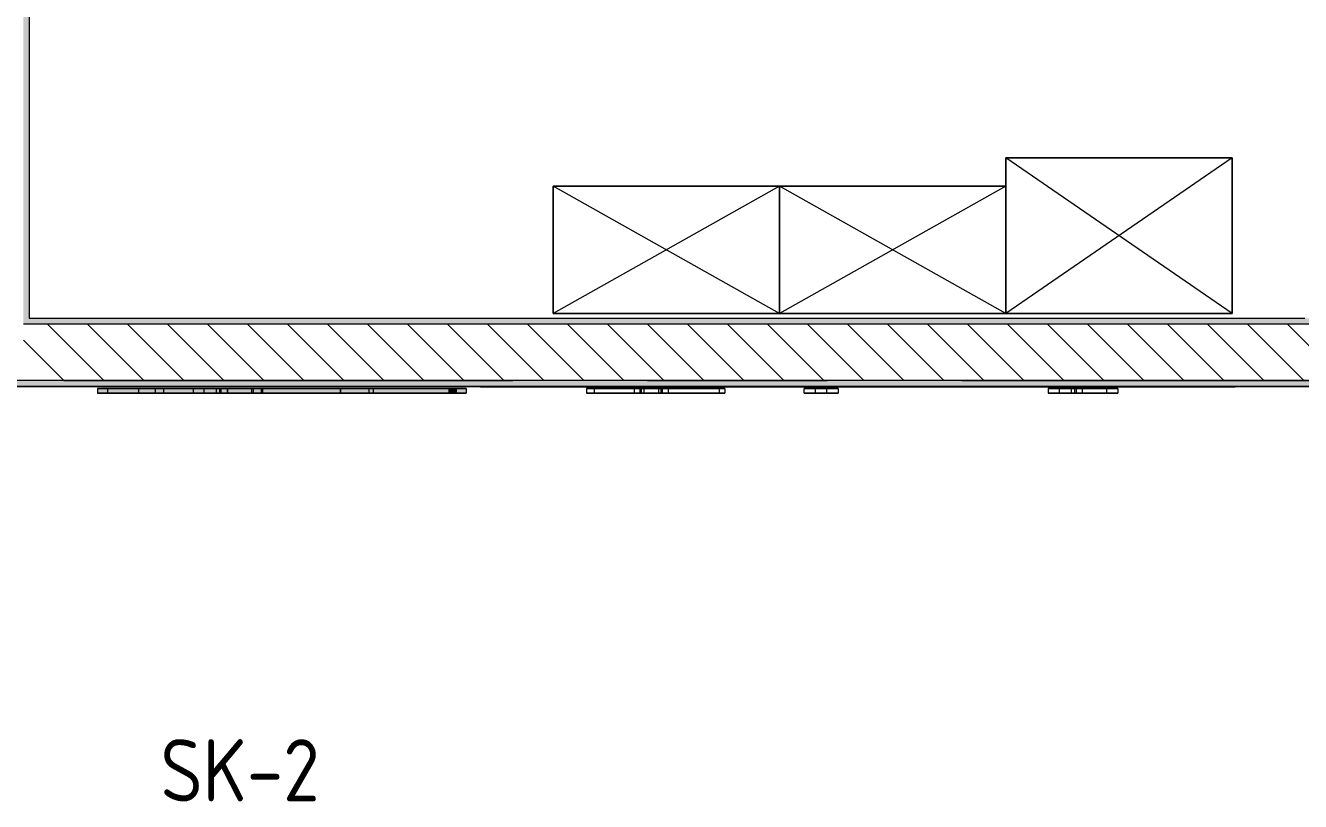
# Model space of a CAD drawing. Header units: millimetres. Extents: x 81382 to 274764, y -8553 to 29000.
# Drawn here: x 111057 to 115565, y 11913 to 14654 of the extents above; entities that cross this region are included whole.
import ezdxf

# ---------------------------------------------------------------- set-up
doc = ezdxf.new("R2010")
doc.units = ezdxf.units.MM
doc.linetypes.add('Осевая', pattern=[3175, 635, -476.25, 1587.5, -476.25])
for name, color, linetype, lineweight in [('A-WALL', 7, 'Continuous', 9), ('E-ELEC-FIXT-IDEN', 7, 'Continuous', 9), ('I-WALL', 7, 'Continuous', 9), ('Оси-2', 7, 'Осевая', 9)]:
    doc.layers.add(name, color=color, linetype=linetype, lineweight=lineweight)
for name, color, linetype, lineweight, true_color in [('A-WALL-1', 7, 'Continuous', 9, 0x3c3c3c), ('A-WALL-FNSH-1', 7, 'Continuous', 9, 0x3c3c3c), ('I-FURN-1', 7, 'Continuous', 9, 0xf0f0f0)]:
    doc.layers.add(name, color=color, linetype=linetype, lineweight=lineweight, true_color=true_color)
doc.layers.add('I-FURN-4', color=7, linetype='Continuous', lineweight=9, transparency=1)
doc.styles.add('GOST Common_1', font='GOST_Common.ttf', dxfattribs={"width": 0.9, "height": 220})
pattern_1 = [(0, (0, 0), (121.92, 30.48), [10.058, -81.382, 10.058, -81.382, -487.68]), (0, (0, 0), (121.92, 30.48), [-182.88, 10.058, -172.822, 10.058, -81.382, -213.36]), (0, (0, 0), (121.92, 30.48), [-457.2, 10.058, -50.902, 10.058, -142.342]), (120, (45.72, 15.24), (-87.356454, 90.345817), [10.058, -81.382, 10.058, -81.382, -487.68]), (120, (45.72, 15.24), (-87.356454, 90.345817), [-182.88, 10.058, -172.822, 10.058, -81.382, -213.36]), (120, (45.72, 15.24), (-87.356454, 90.345817), [-457.2, 10.058, -50.902, 10.058, -142.342]), (240, (60.96, 76.2), (-34.563546, -120.825817), [10.058, -81.382, 10.058, -81.382, -487.68]), (240, (60.96, 76.2), (-34.563546, -120.825817), [-182.88, 10.058, -172.822, 10.058, -81.382, -213.36]), (240, (60.96, 76.2), (-34.563546, -120.825817), [-457.2, 10.058, -50.902, 10.058, -142.342])]

# ---------------------------------------------------------------- blocks, each defined once
blk = doc.blocks.new('Шкаф параметрический - 1_254-V107-План размещения напольных электротехнических лючков и розеток 3 этажа в осях 23-33')
at = {"layer": 'I-FURN-1'}
for p, q in [((0, 0), (800, 450)), ((0, 450), (800, 0)), ((800, 450), (0, 450)), ((0, 450), (0, 0)), ((0, 0), (0, 450)), ((0, 450), (800, 450)), ((800, 0), (800, 450)), ((800, 450), (800, 0)), ((0, 0), (800, 0)), ((800, 0), (0, 0))]:
    blk.add_line(p, q, dxfattribs=at)
blk = doc.blocks.new('Шкаф параметрический - 1_256-V108-План размещения напольных электротехнических лючков и розеток 3 этажа в осях 23-33')
at = {"layer": 'I-FURN-1'}
for p, q in [((0, 0), (800, 450)), ((0, 450), (800, 0)), ((800, 450), (0, 450)), ((0, 450), (0, 0)), ((0, 0), (0, 450)), ((0, 450), (800, 450)), ((800, 0), (800, 450)), ((800, 450), (800, 0)), ((0, 0), (800, 0)), ((800, 0), (0, 0))]:
    blk.add_line(p, q, dxfattribs=at)
blk = doc.blocks.new('Шкаф параметрический - 1_255-25532301-План размещения напольных электротехнических лючков и розеток 3 этажа в осях 23-33')
at = {"layer": 'I-FURN-1'}
for p, q in [((0, 0), (800, 550)), ((0, 550), (800, 0)), ((800, 550), (0, 550)), ((0, 550), (0, 0)), ((0, 0), (0, 550)), ((0, 550), (800, 550)), ((800, 0), (800, 550)), ((800, 550), (800, 100)), ((800, 100), (800, 0)), ((0, 0), (800, 0)), ((800, 0), (0, 0))]:
    blk.add_line(p, q, dxfattribs=at)
blk = doc.blocks.new('Дервево_ ствол_ декор 3 - Дервево_ ствол_ декор 3-30727125-План размещения напольных электротехнических лючков и розеток 3 этажа в осях 23-33')
at = {"layer": 'I-FURN-1'}
for p, q in [((-40.5, -8.3), (-229.4, -8.3)), ((-229.4, -8.3), (-202.6, -8.3)), ((-229.4, -8.3), (-229.4, -24.3)), ((-202.6, -24.3), (-229.4, -24.3)), ((-229.4, -24.3), (-40.5, -24.3)), ((-202.6, -8.3), (-35.6, -8.3)), ((-202.6, -8.3), (-202.6, -24.3)), ((-35.6, -24.3), (-202.6, -24.3)), ((-40.5, -8.3), (-60, -8.3)), ((-60, -8.3), (-40.5, -8.3)), ((-60, -24.3), (-60, -8.3)), ((-40.5, -24.3), (-60, -24.3)), ((-60, -24.3), (-40.5, -24.3)), ((0, -8.3), (-40.5, -8.3)), ((-40.5, -8.3), (-40.5, -24.3)), ((-40.5, -24.3), (0, -24.3)), ((-35.6, -8.3), (-25.1, -8.3)), ((-35.6, -8.3), (-35.6, -24.3)), ((-25.1, -24.3), (-35.6, -24.3)), ((-25.1, -8.3), (25, -8.3)), ((-25.1, -24.3), (-25.1, -8.3)), ((25, -24.3), (-25.1, -24.3)), ((38, -8.3), (0, -8.3)), ((0, -24.3), (38, -24.3)), ((25, -8.3), (33.1, -8.3)), ((25, -8.3), (25, -24.3)), ((33.1, -24.3), (25, -24.3)), ((33.1, -8.3), (241.5, -8.3)), ((33.1, -8.3), (33.1, -24.3)), ((241.5, -24.3), (33.1, -24.3)), ((60, -8.3), (38, -8.3)), ((260.4, -8.3), (38, -8.3)), ((38, -8.3), (60, -8.3)), ((38, -8.3), (38, -24.3)), ((60, -24.3), (38, -24.3)), ((38, -24.3), (260.4, -24.3)), ((38, -24.3), (60, -24.3)), ((60, -8.3), (60, -24.3)), ((241.5, -8.3), (260.4, -8.3)), ((241.5, -24.3), (241.5, -8.3)), ((260.4, -24.3), (241.5, -24.3)), ((260.4, -8.3), (260.4, -24.3))]:
    blk.add_line(p, q, dxfattribs=at)
blk = doc.blocks.new('Дервево_ ствол_ декор 4 - Дервево_ ствол_ декор 4-30727129-План размещения напольных электротехнических лючков и розеток 3 этажа в осях 23-33')
at = {"layer": 'I-FURN-1'}
for p, q in [((0, -8.3), (-60, -8.3)), ((-60, -8.3), (-40.5, -8.3)), ((-60, -24.3), (-60, -8.3)), ((-40.5, -24.3), (-60, -24.3)), ((-60, -24.3), (0, -24.3)), ((-40.5, -8.3), (-19.5, -8.3)), ((-19.5, -24.3), (-40.5, -24.3)), ((-19.5, -8.3), (19.5, -8.3)), ((-19.5, -24.3), (-19.5, -8.3)), ((19.5, -24.3), (-19.5, -24.3)), ((60, -8.3), (0, -8.3)), ((0, -24.3), (60, -24.3)), ((19.5, -8.3), (33.1, -8.3)), ((19.5, -8.3), (19.5, -24.3)), ((33.1, -24.3), (19.5, -24.3)), ((33.1, -8.3), (60, -8.3)), ((60, -24.3), (33.1, -24.3)), ((60, -8.3), (60, -24.3))]:
    blk.add_line(p, q, dxfattribs=at)
blk = doc.blocks.new('Дерево_ декор 2 - Дерево_ декор 2-30725407-План размещения напольных электротехнических лючков и розеток 3 этажа в осях 23-33')
at = {"layer": 'I-FURN-4'}
for points in [[(-398.1, -24.3), (-164.2, -24.3), (-164.2, -8.3), (-398.1, -8.3)], [(-269.8, -24.3), (-252.4, -24.3), (-252.4, -8.3), (-362.4, -8.3), (-362.4, -24.3), (-295.6, -24.3)], [(181.8, -24.3), (181.8, -8.3), (-194.3, -8.3), (-194.3, -24.3), (179.2, -24.3)], [(576.6, -24.3), (576.6, -8.3), (151.8, -8.3), (151.8, -24.3), (566, -24.3)], [(779.9, -24.3), (905.6, -24.3), (905.6, -8.3), (561.5, -8.3), (561.5, -24.3), (728.8, -24.3)], [(870.6, -24.3), (870.6, -8.3), (844.3, -8.3), (844.3, -24.3), (863.4, -24.3)]]:
    blk.add_hatch(color=256, dxfattribs=at).paths.add_polyline_path(points)
at = {"layer": 'I-FURN-1'}
for p, q in [((-398.3, -8.3), (-398.3, -24.3)), ((-252.4, -8.3), (-398.1, -8.3)), ((-398.1, -8.3), (-194.6, -8.3)), ((-398.1, -24.3), (-252.4, -24.3)), ((-194.6, -24.3), (-398.1, -24.3)), ((-363.3, -8.3), (-363.3, -24.3)), ((-363.3, -8.3), (-351.6, -8.3)), ((-351.6, -24.3), (-363.3, -24.3)), ((-360.9, -8.3), (-362.9, -8.3)), ((-362.9, -24.3), (-360.9, -24.3)), ((-352.9, -8.3), (-360.9, -8.3)), ((-360.9, -24.3), (-352.9, -24.3)), ((-347.4, -8.3), (-352.7, -8.3)), ((-352.7, -24.3), (-347.4, -24.3)), ((-351.5, -8.3), (-252.4, -8.3)), ((-252.4, -24.3), (-351.5, -24.3)), ((-322.2, -8.3), (-347.4, -8.3)), ((-347.4, -24.3), (-322.2, -24.3)), ((-286.3, -8.3), (-322.2, -8.3)), ((-322.2, -24.3), (-286.3, -24.3)), ((-253.2, -8.3), (-286.3, -8.3)), ((-286.3, -24.3), (-253.2, -24.3)), ((-194.6, -8.3), (-253.2, -8.3)), ((-253.2, -24.3), (-194.6, -24.3)), ((-252.4, -24.3), (-252.4, -8.3)), ((-194.7, -8.3), (-194.7, -24.3)), ((-194.6, -8.3), (-164.2, -8.3)), ((-187.8, -8.3), (-194.6, -8.3)), ((-194.6, -24.3), (-187.8, -24.3)), ((-164.2, -24.3), (-194.6, -24.3)), ((-164.2, -8.3), (-194.3, -8.3)), ((-194.3, -8.3), (181.8, -8.3)), ((-194.3, -24.3), (-164.2, -24.3)), ((181.8, -24.3), (-194.3, -24.3)), ((-164.8, -8.3), (-187.8, -8.3)), ((-187.8, -24.3), (-164.8, -24.3)), ((61.5, -8.3), (-164.8, -8.3)), ((-164.8, -24.3), (61.5, -24.3)), ((-164.2, -8.3), (-164.2, -24.3)), ((0, -8.3), (-60, -8.3)), ((-60, -8.3), (-21, -8.3)), ((-60, -8.3), (-60, -24.3)), ((-21, -24.3), (-60, -24.3)), ((-60, -24.3), (0, -24.3)), ((-21, -8.3), (20.9, -8.3)), ((-21, -24.3), (-21, -8.3)), ((20.9, -24.3), (-21, -24.3)), ((38, -8.3), (0, -8.3)), ((0, -24.3), (38, -24.3)), ((20.9, -8.3), (33.1, -8.3)), ((20.9, -8.3), (20.9, -24.3)), ((33.1, -24.3), (20.9, -24.3)), ((33.1, -8.3), (147.2, -8.3)), ((33.1, -8.3), (33.1, -24.3)), ((147.2, -24.3), (33.1, -24.3)), ((60, -8.3), (38, -8.3)), ((151.8, -8.3), (38, -8.3)), ((38, -8.3), (60, -8.3)), ((38, -8.3), (38, -24.3)), ((60, -24.3), (38, -24.3)), ((38, -24.3), (151.8, -24.3)), ((38, -24.3), (60, -24.3)), ((60, -8.3), (60, -24.3)), ((150.1, -8.3), (61.5, -8.3)), ((61.5, -9), (61.5, -24.3)), ((61.5, -24.3), (150.1, -24.3)), ((147.2, -8.3), (151.7, -8.3)), ((147.2, -24.3), (147.2, -8.3)), ((151.7, -24.3), (147.2, -24.3)), ((181.3, -8.3), (150.1, -8.3)), ((150.1, -24.3), (181.3, -24.3)), ((151.7, -8.3), (164.8, -8.3)), ((164.8, -24.3), (151.7, -24.3)), ((181.8, -8.3), (151.8, -8.3)), ((151.8, -8.3), (181.1, -8.3)), ((151.8, -8.3), (151.8, -24.3)), ((164.9, -8.3), (151.8, -8.3)), ((181.1, -24.3), (151.8, -24.3)), ((151.8, -24.3), (181.8, -24.3)), ((151.8, -24.3), (164.9, -24.3)), ((165.8, -8.3), (181.8, -8.3)), ((181.8, -8.3), (165.8, -8.3)), ((165.8, -24.3), (181.8, -24.3)), ((181.8, -24.3), (165.8, -24.3)), ((181.1, -8.3), (577.4, -8.3)), ((577.4, -24.3), (181.1, -24.3)), ((461.3, -8.3), (181.3, -8.3)), ((181.3, -24.3), (461.3, -24.3)), ((181.8, -8.3), (185.4, -8.3)), ((185.4, -8.3), (181.8, -8.3)), ((181.8, -24.3), (185.4, -24.3)), ((185.4, -24.3), (181.8, -24.3)), ((182.3, -24.3), (182.3, -8.3)), ((185.4, -8.3), (185.4, -24.3)), ((561.4, -8.3), (461.3, -8.3)), ((461.3, -8.3), (461.3, -24.3)), ((461.3, -24.3), (561.4, -24.3)), ((461.5, -24.3), (461.5, -8.3)), ((567.5, -8.3), (561.4, -8.3)), ((561.4, -24.3), (567.5, -24.3)), ((577.1, -8.3), (561.5, -8.3)), ((561.5, -8.3), (576.3, -8.3)), ((561.5, -8.3), (561.5, -24.3)), ((576.3, -24.3), (561.5, -24.3)), ((561.5, -24.3), (577.1, -24.3)), ((576.5, -8.3), (567.5, -8.3)), ((567.5, -24.3), (576.5, -24.3)), ((576.3, -8.3), (905.6, -8.3)), ((905.6, -24.3), (576.3, -24.3)), ((780, -8.3), (576.5, -8.3)), ((576.5, -24.3), (780, -24.3)), ((577.4, -24.3), (577.4, -8.3)), ((844.9, -8.3), (780.5, -8.3)), ((780.5, -24.3), (844.9, -24.3)), ((905.6, -8.3), (844.3, -8.3)), ((844.3, -8.3), (870.6, -8.3)), ((844.3, -8.3), (844.3, -24.3)), ((870.6, -24.3), (844.3, -24.3)), ((844.3, -24.3), (905.6, -24.3)), ((847.9, -8.3), (844.9, -8.3)), ((844.9, -24.3), (847.9, -24.3)), ((865.3, -8.3), (847.9, -8.3)), ((847.9, -24.3), (865.3, -24.3)), ((870.6, -8.3), (865.3, -8.3)), ((865.3, -24.3), (870.6, -24.3)), ((870.6, -24.3), (870.6, -8.3)), ((870.6, -8.3), (870.6, -8.3)), ((870.6, -24.3), (870.6, -24.3)), ((906, -24.3), (906, -8.3))]:
    blk.add_line(p, q, dxfattribs=at)
blk = doc.blocks.new('Дерево_ декор 4 - Дерево_ декор 4-32360992-План размещения напольных электротехнических лючков и розеток 3 этажа в осях 23-33')
at = {"layer": 'I-FURN-1'}
for p, q in [((0, -8.3), (-60, -8.3)), ((-60, -8.3), (-21, -8.3)), ((-60, -8.3), (-60, -24.3)), ((-21, -24.3), (-60, -24.3)), ((-60, -24.3), (0, -24.3)), ((-21, -8.3), (20.9, -8.3)), ((-21, -24.3), (-21, -8.3)), ((20.9, -24.3), (-21, -24.3)), ((38, -8.3), (0, -8.3)), ((0, -24.3), (38, -24.3)), ((20.9, -8.3), (33.1, -8.3)), ((20.9, -8.3), (20.9, -24.3)), ((33.1, -24.3), (20.9, -24.3)), ((33.1, -8.3), (147.2, -8.3)), ((33.1, -8.3), (33.1, -24.3)), ((147.2, -24.3), (33.1, -24.3)), ((60, -8.3), (38, -8.3)), ((185.4, -8.3), (38, -8.3)), ((38, -8.3), (60, -8.3)), ((38, -8.3), (38, -24.3)), ((60, -24.3), (38, -24.3)), ((38, -24.3), (185.4, -24.3)), ((38, -24.3), (60, -24.3)), ((60, -8.3), (60, -24.3)), ((147.2, -8.3), (185.4, -8.3)), ((147.2, -24.3), (147.2, -8.3)), ((185.4, -24.3), (147.2, -24.3)), ((185.4, -8.3), (185.4, -24.3))]:
    blk.add_line(p, q, dxfattribs=at)

msp = doc.modelspace()

# ---------------------------------------------------------------- hatches: boundary and pattern name
at = {"layer": 'I-WALL'}
h = msp.add_hatch(dxfattribs=at)
h.set_pattern_fill('FP_35', color=256, style=0, pattern_type=2)
h.set_pattern_definition(pattern_1)
h.paths.add_polyline_path([(111050, 13600), (111070, 13600), (111070, 21150), (111050, 21150), (111050, 13934.7)])
h = msp.add_hatch(dxfattribs=at)
h.set_pattern_fill('FP_35', color=256, style=0, pattern_type=2)
h.set_pattern_definition(pattern_1)
h.paths.add_polyline_path([(115077.2, 13600), (115600, 13600), (115600, 13620), (111070, 13620), (111070, 13600), (112533.3, 13600)])
h = msp.add_hatch(dxfattribs=at)
h.set_pattern_fill('FP_3', color=256, style=0, pattern_type=2)
h.set_pattern_definition([(135, (0, 0), (-70.71068, -70.71068), [])])
h.paths.add_polyline_path([(120930, 13400), (120930, 13600), (118930.4, 13600), (118930.4, 13400), (120460, 13400)])
h.paths.add_polyline_path([(117480.4, 13400), (117480.4, 13600), (116100, 13600), (116100, 13400), (117450.4, 13400)])
h.paths.add_polyline_path([(115600, 13400), (115600, 13600), (111050, 13600), (111050, 13400), (115077.2, 13400)])
h.paths.add_polyline_path([(110550, 13400), (110550, 13600), (109770, 13600), (109770, 13400), (109989.4, 13400)])
h.paths.add_polyline_path([(108320, 13400), (108320, 13600), (103000, 13600), (103000, 13400), (108290, 13400)])
h.paths.add_polyline_path([(101550, 13400), (101550, 13600), (101100, 13600), (101100, 13400), (101520, 13400)])
h = msp.add_hatch(dxfattribs=at)
h.set_pattern_fill('FP_35', color=256, style=0, pattern_type=2)
h.set_pattern_definition(pattern_1)
h.paths.add_polyline_path([(120359, 13380), (120360, 13380), (120360, 13400), (118960.4, 13399.6), (118960.4, 13392), (118930.4, 13392), (118930.4, 13380), (120164.9, 13380)])
h.paths.add_polyline_path([(117450.4, 13380), (117480.4, 13380), (117480.4, 13392), (117450.4, 13392), (117450.4, 13400), (109800, 13400), (109800, 13392), (109770, 13392), (109770, 13380), (115077.2, 13380)])
h.paths.add_polyline_path([(108081.5, 13380), (108320, 13380), (108320, 13392), (108290, 13392), (108290, 13400), (103030, 13400), (103030, 13392), (103000, 13392), (103000, 13380), (107445.6, 13380)])
h.paths.add_polyline_path([(101520, 13380), (101550, 13380), (101550, 13392), (101520, 13392), (101520, 13400), (100630, 13400), (100630, 13392), (100600, 13392), (100600, 13380), (101100, 13380)])
h.paths.add_polyline_path([(99620, 13380), (99650, 13380), (99650, 13392), (99620, 13392), (99620, 13400), (98700, 13400), (98700, 13380), (98720, 13380)])

# ---------------------------------------------------------------- linework, layer by layer
at = {"layer": 'A-WALL'}
for p, q in [((111070, 21130), (111070, 13620)), ((111070, 13620), (115580, 13620)), ((111050, 13600), (115600, 13600)), ((117450.4, 13400), (109800, 13400))]:
    msp.add_line(p, q, dxfattribs=at)
at = {"layer": 'A-WALL-1'}
msp.add_line((109770, 13380), (117480.4, 13380), dxfattribs=at)
at = {"layer": 'A-WALL-FNSH-1'}
for p, q in [((111071, 13621), (111071, 21129)), ((111071, 13621), (115580, 13621)), ((109770, 13379), (117480.4, 13379)), ((113051.3, 13379), (113051.3, 13378)), ((114121.5, 13378), (114133.6, 13378)), ((114673.6, 13378), (114673.6, 13379))]:
    msp.add_line(p, q, dxfattribs=at)
at = {"layer": 'I-WALL'}
for p, q in [((112665.6, 13379), (112665.6, 13378)), ((112665.6, 13378), (114121.5, 13378)), ((113073.3, 13378), (113073.3, 13379)), ((113807.9, 13378), (113807.9, 13379)), ((113865.6, 13378), (113865.6, 13379)), ((114133.6, 13379), (114133.6, 13378)), ((114133.6, 13378), (115333.6, 13378)), ((114133.8, 13378), (114133.8, 13379)), ((114677.1, 13378), (114677.1, 13379)), ((115333.6, 13378), (115333.6, 13379))]:
    msp.add_line(p, q, dxfattribs=at)
at = {"layer": 'Оси-2'}
msp.add_line((84681.8, 13400), (122130, 13400), dxfattribs=at)

# ---------------------------------------------------------------- block references
at = {"layer": 'I-FURN-1', "rotation": 180}
for name, p in [('Шкаф параметрический - 1_255-25532301-План размещения напольных электротехнических лючков и розеток 3 этажа в осях 23-33', (115323.2, 14186.5)), ('Шкаф параметрический - 1_254-V107-План размещения напольных электротехнических лючков и розеток 3 этажа в осях 23-33', (113723.2, 14086.5)), ('Шкаф параметрический - 1_256-V108-План размещения напольных электротехнических лючков и розеток 3 этажа в осях 23-33', (114523.2, 14086.5))]:
    msp.add_blockref(name, p, dxfattribs=at)
at = {"layer": 'I-FURN-1'}
for name, p in [('Дерево_ декор 2 - Дерево_ декор 2-30725407-План размещения напольных электротехнических лючков и розеток 3 этажа в осях 23-33', (111710, 13380)), ('Дервево_ ствол_ декор 3 - Дервево_ ствол_ декор 3-30727125-План размещения напольных электротехнических лючков и розеток 3 этажа в осях 23-33', (113270, 13380)), ('Дервево_ ствол_ декор 4 - Дервево_ ствол_ декор 4-30727129-План размещения напольных электротехнических лючков и розеток 3 этажа в осях 23-33', (113870, 13380)), ('Дерево_ декор 4 - Дерево_ декор 4-32360992-План размещения напольных электротехнических лючков и розеток 3 этажа в осях 23-33', (114733.6, 13380))]:
    msp.add_blockref(name, p, dxfattribs=at)

# ---------------------------------------------------------------- texts
at = {"layer": 'E-ELEC-FIXT-IDEN', "insert": (111534.5, 12133.2), "char_height": 220, "width": 707.088, "attachment_point": 1, "style": 'GOST Common_1'}
msp.add_mtext('SK-2', dxfattribs=at)

doc.saveas('drawing.dxf')
